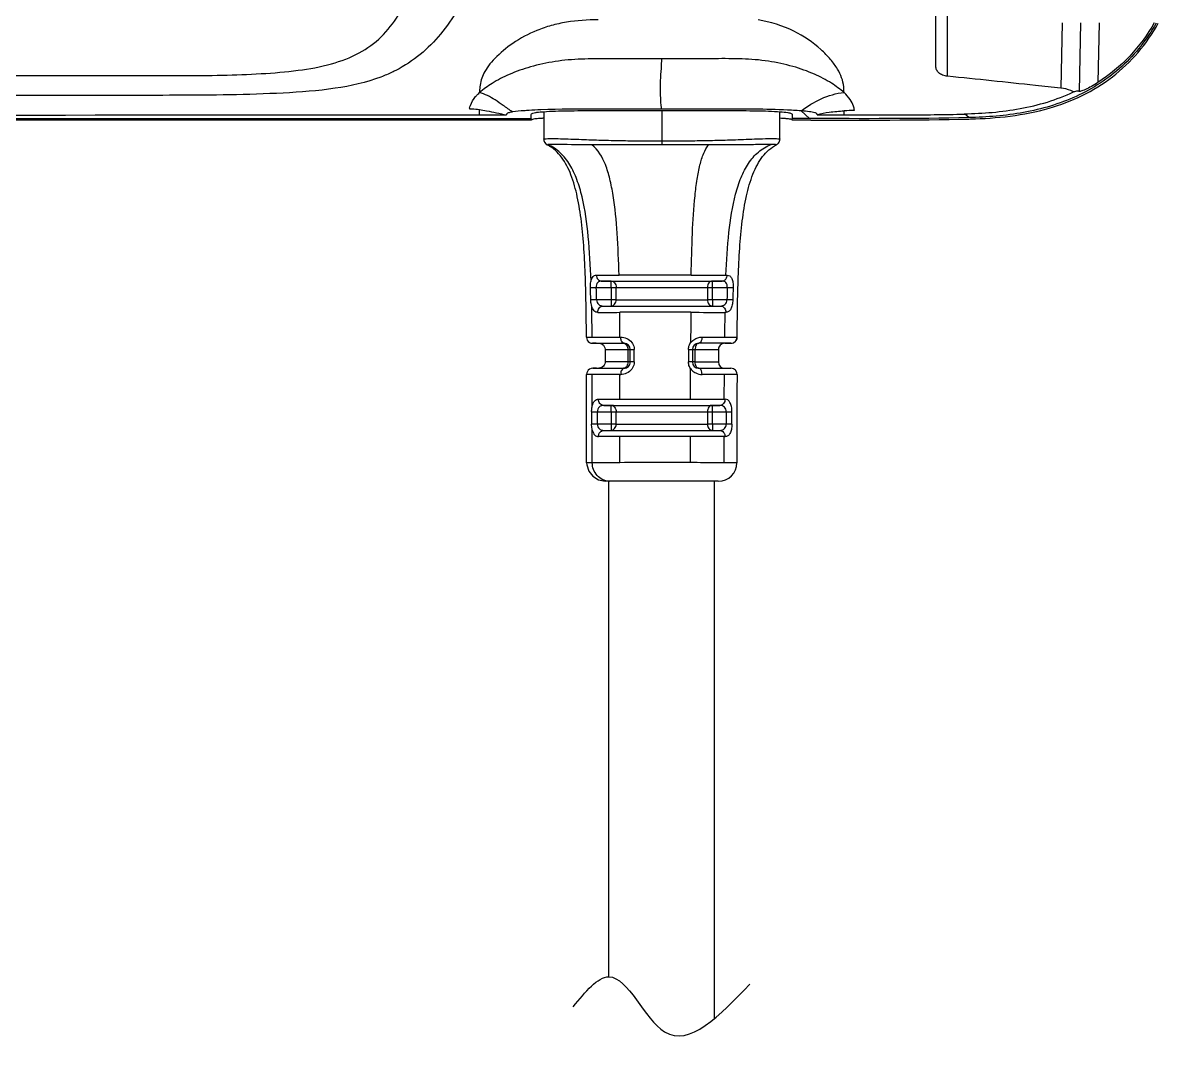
# Model space of a CAD drawing. Header units: millimetres. Extents: x 4086 to 8300, y 123 to 1549.
# Drawn here: x 7766.4 to 7857.6, y 880.1 to 962.4 of the extents above; entities that cross this region are included whole.
import ezdxf

# ---------------------------------------------------------------- set-up
doc = ezdxf.new("R2010")
doc.units = ezdxf.units.MM
doc.layers.add('00_COMPONENTS', color=7, linetype='Continuous')

msp = doc.modelspace()

# ---------------------------------------------------------------- linework, layer by layer
at = {"color": 3, "ltscale": 0.5}
msp.add_spline([(7810.613, 883.313), (7813.477, 885.718), (7817.953, 881.293), (7824.807, 885.129)], degree=3, dxfattribs=at)
at = {"layer": '00_COMPONENTS', "color": 7, "linetype": 'Continuous'}
for p, q in [((7839.765, 958.931), (7839.765, 964.97)), ((7840.704, 958.13), (7840.705, 963.512)), ((7849.9, 962.438), (7849.802, 957.176)), ((7851.372, 962.438), (7851.274, 956.911)), ((7852.872, 962.438), (7852.787, 957.629)), ((7803.064, 955.024), (7805.236, 955.024)), ((7807.235, 954.972), (7807.234, 954.992)), ((7807.235, 954.959), (7807.235, 954.972)), ((7807.235, 954.866), (7807.235, 954.922)), ((7807.235, 954.836), (7807.235, 954.866)), ((7807.235, 954.809), (7807.235, 954.836)), ((7807.236, 954.72), (7807.235, 954.809)), ((7808.235, 955.283), (7808.235, 953.071)), ((7816.986, 955.372), (7817.727, 955.372)), ((7817.727, 955.372), (7817.727, 952.623)), ((7817.727, 955.372), (7818.526, 955.372)), ((7827.218, 953.072), (7827.218, 955.28)), ((7828.218, 955.007), (7828.219, 954.987)), ((7828.219, 954.961), (7828.218, 954.924)), ((7828.218, 954.924), (7828.218, 954.868)), ((7828.218, 954.868), (7828.218, 954.834)), ((7828.218, 954.834), (7828.219, 954.812)), ((7828.218, 954.812), (7828.218, 954.723)), ((7828.219, 954.987), (7828.219, 954.961)), ((7829.588, 954.724), (7828.941, 955.345)), ((7842.403, 954.808), (7842.049, 955.107)), ((7807.242, 954.611), (7624.405, 954.612)), ((7807.242, 954.611), (7807.242, 954.72)), ((7828.212, 954.611), (7828.212, 954.723)), ((7829.702, 954.613), (7828.212, 954.611)), ((7829.588, 954.724), (7828.218, 954.723)), ((7842.405, 954.694), (7842.531, 954.697)), ((7808.235, 953.076), (7808.235, 953.068)), ((7808.235, 953.074), (7808.235, 953.076)), ((7808.235, 953.072), (7808.235, 953.074)), ((7808.235, 953.071), (7808.235, 953.072)), ((7808.235, 953.072), (7808.235, 953.072)), ((7808.235, 953.07), (7808.235, 953.071)), ((7808.235, 953.069), (7808.235, 953.07)), ((7808.235, 953.068), (7808.235, 953.069)), ((7808.235, 953.069), (7808.235, 953.069)), ((7808.235, 953.068), (7808.236, 953.036)), ((7808.236, 953.036), (7808.239, 953.015)), ((7808.239, 953.015), (7808.239, 953.014)), ((7827.218, 953.068), (7827.217, 953.067)), ((7827.218, 953.072), (7827.218, 953.071)), ((7827.22, 953.069), (7827.218, 953.068)), ((7827.22, 953.07), (7827.22, 953.069)), ((7808.299, 952.822), (7808.402, 952.696)), ((7808.508, 952.623), (7808.509, 952.622)), ((7808.508, 952.623), (7808.508, 952.623)), ((7808.508, 952.623), (7808.508, 952.623)), ((7808.509, 952.622), (7808.524, 952.625)), ((7808.517, 952.618), (7808.581, 952.584)), ((7808.518, 952.618), (7808.526, 952.614)), ((7808.524, 952.625), (7808.561, 952.632)), ((7808.526, 952.614), (7808.546, 952.603)), ((7808.581, 952.585), (7808.581, 952.585)), ((7808.581, 952.584), (7808.581, 952.585)), ((7808.581, 952.584), (7808.581, 952.584)), ((7826.946, 952.621), (7826.915, 952.627)), ((7827.071, 952.713), (7827.079, 952.722)), ((7822.878, 942.133), (7822.987, 942.133)), ((7812.461, 941.157), (7813.654, 941.157)), ((7812.867, 941.659), (7812.896, 941.657)), ((7813.653, 941.657), (7812.896, 941.657)), ((7812.896, 941.657), (7822.561, 941.657)), ((7813.654, 941.157), (7813.653, 941.657)), ((7813.654, 941.157), (7814.056, 941.157)), ((7813.654, 941.157), (7813.654, 940.157)), ((7814.056, 941.157), (7822.995, 941.157)), ((7814.056, 940.157), (7814.056, 941.157)), ((7821.397, 941.157), (7821.397, 940.157)), ((7822.561, 941.657), (7821.8, 941.657)), ((7821.8, 941.157), (7821.8, 941.657)), ((7821.8, 940.157), (7821.8, 941.157)), ((7822.561, 941.657), (7822.59, 941.659)), ((7814.056, 940.157), (7812.49, 940.157)), ((7812.983, 939.657), (7813.009, 939.657)), ((7813.009, 939.657), (7813.767, 939.657)), ((7813.654, 940.157), (7813.653, 939.657)), ((7813.767, 939.657), (7821.685, 939.657)), ((7814.056, 940.157), (7821.397, 940.157)), ((7822.965, 940.157), (7821.397, 940.157)), ((7821.685, 939.657), (7822.447, 939.657)), ((7821.8, 940.157), (7821.8, 939.657)), ((7822.447, 939.657), (7822.473, 939.656)), ((7822.869, 939.148), (7822.795, 939.148)), ((7811.67, 937.154), (7812.127, 937.153)), ((7812.171, 936.657), (7814.695, 936.657)), ((7812.459, 936.657), (7812.171, 936.657)), ((7814.358, 937.154), (7814.426, 937.154)), ((7814.745, 936.655), (7814.695, 936.657)), ((7820.655, 936.656), (7820.695, 936.657)), ((7823.286, 936.657), (7820.695, 936.657)), ((7822.784, 936.657), (7823.286, 936.657)), ((7823.286, 936.657), (7823.492, 936.702)), ((7823.492, 936.702), (7823.662, 936.827)), ((7823.786, 937.154), (7823.786, 937.154)), ((7813.17, 936.157), (7814.994, 936.157)), ((7813.172, 936.157), (7813.172, 935.157)), ((7814.994, 936.157), (7815.195, 936.157)), ((7814.994, 936.157), (7814.994, 935.157)), ((7815.195, 935.157), (7815.195, 936.157)), ((7815.514, 935.156), (7815.514, 936.156)), ((7819.871, 936.156), (7819.872, 935.156)), ((7820.195, 936.157), (7820.403, 936.157)), ((7820.195, 936.157), (7820.195, 935.157)), ((7820.403, 936.157), (7822.284, 936.157)), ((7820.403, 935.157), (7820.403, 936.157)), ((7822.284, 936.157), (7822.284, 935.157)), ((7815.195, 935.157), (7813.172, 935.157)), ((7820.403, 935.157), (7820.195, 935.157)), ((7820.402, 935.157), (7822.284, 935.157)), ((7812.139, 934.156), (7811.681, 934.156)), ((7812.142, 931.635), (7812.139, 934.156)), ((7814.366, 934.156), (7812.139, 934.156)), ((7812.182, 934.657), (7814.695, 934.657)), ((7812.479, 934.657), (7812.182, 934.657)), ((7814.366, 934.156), (7814.424, 934.156)), ((7814.368, 932.158), (7814.366, 934.156)), ((7814.695, 934.657), (7814.745, 934.66)), ((7820.04, 932.159), (7820.042, 934.622)), ((7820.656, 934.659), (7820.695, 934.657)), ((7820.695, 934.657), (7823.274, 934.657)), ((7822.758, 934.156), (7820.961, 934.156)), ((7822.754, 932.159), (7822.757, 934.156)), ((7823.774, 934.156), (7822.758, 934.156)), ((7823.481, 934.613), (7823.274, 934.657)), ((7823.481, 934.613), (7823.274, 934.657)), ((7823.774, 934.157), (7823.774, 934.157)), ((7812.641, 932.157), (7814.367, 932.158)), ((7814.367, 932.158), (7820.04, 932.158)), ((7820.04, 932.158), (7822.755, 932.158)), ((7822.755, 932.158), (7822.813, 932.158)), ((7812.088, 931.157), (7812.554, 931.157)), ((7812.088, 931.157), (7812.088, 930.157)), ((7812.554, 931.157), (7813.654, 931.157)), ((7812.554, 930.157), (7812.554, 931.157)), ((7813.062, 931.657), (7813.036, 931.658)), ((7813.839, 931.657), (7813.062, 931.657)), ((7813.062, 931.657), (7822.392, 931.657)), ((7813.654, 931.157), (7813.653, 931.657)), ((7813.654, 931.157), (7814.056, 931.157)), ((7813.654, 931.157), (7813.654, 930.157)), ((7814.056, 931.157), (7822.899, 931.157)), ((7814.056, 930.157), (7814.056, 931.157)), ((7821.397, 931.157), (7821.397, 930.157)), ((7822.392, 931.657), (7821.626, 931.657)), ((7821.8, 931.157), (7821.8, 931.657)), ((7821.8, 930.157), (7821.8, 931.157)), ((7822.419, 931.658), (7822.392, 931.657)), ((7822.899, 931.157), (7823.366, 931.157)), ((7822.899, 931.157), (7822.899, 930.157)), ((7823.365, 930.157), (7823.366, 931.157)), ((7814.056, 930.157), (7812.088, 930.157)), ((7813.654, 930.157), (7813.653, 929.657)), ((7814.056, 930.157), (7821.397, 930.157)), ((7822.899, 930.157), (7821.397, 930.157)), ((7821.8, 930.157), (7821.8, 929.657)), ((7823.365, 930.157), (7822.899, 930.157)), ((7812.141, 927.057), (7812.142, 929.682)), ((7813.036, 929.656), (7813.062, 929.657)), ((7813.062, 929.657), (7813.839, 929.657)), ((7813.839, 929.657), (7821.625, 929.657)), ((7821.625, 929.657), (7822.391, 929.657)), ((7822.391, 929.657), (7822.418, 929.656)), ((7814.367, 929.158), (7812.642, 929.158)), ((7814.367, 927.059), (7814.367, 929.159)), ((7820.04, 929.158), (7814.367, 929.158)), ((7820.039, 927.063), (7820.039, 929.158)), ((7822.754, 929.158), (7820.04, 929.158)), ((7822.754, 927.055), (7822.754, 929.158)), ((7822.754, 929.158), (7822.812, 929.158)), ((7812.141, 927.057), (7811.683, 927.056)), ((7823.771, 927.059), (7822.754, 927.055)), ((7822.271, 925.572), (7813.185, 925.572)), ((7813.477, 885.718), (7813.477, 925.573)), ((7821.977, 882.367), (7821.977, 925.572))]:
    msp.add_line(p, q, dxfattribs=at)
for points in [[(7808.235, 953.068), (7808.247, 952.962), (7808.299, 952.822)], [(7827.163, 952.838), (7827.215, 952.995), (7827.221, 953.071)], [(7808.402, 952.696), (7808.426, 952.675), (7808.508, 952.623)], [(7808.402, 952.696), (7808.403, 952.695), (7808.413, 952.687)], [(7808.413, 952.687), (7808.429, 952.674), (7808.449, 952.658), (7808.473, 952.642), (7808.5, 952.627), (7808.508, 952.623)], [(7827.079, 952.722), (7827.11, 952.757), (7827.163, 952.838)], [(7811.67, 937.154), (7811.671, 937.126), (7811.69, 937.019), (7811.734, 936.913), (7811.806, 936.815), (7811.905, 936.733), (7812.029, 936.678), (7812.17, 936.657)], [(7812.671, 936.657), (7812.809, 936.638), (7812.932, 936.583), (7813.032, 936.503), (7813.105, 936.404), (7813.151, 936.296), (7813.169, 936.187), (7813.17, 936.157)], [(7823.662, 936.827), (7823.764, 937.011), (7823.786, 937.154)], [(7813.17, 935.157), (7813.169, 935.128), (7813.151, 935.021), (7813.107, 934.914), (7813.035, 934.815), (7812.935, 934.734), (7812.812, 934.678), (7812.671, 934.657)], [(7812.181, 934.657), (7812.042, 934.638), (7811.92, 934.583), (7811.819, 934.502), (7811.746, 934.404), (7811.701, 934.296), (7811.682, 934.186), (7811.681, 934.156)], [(7823.774, 934.156), (7823.753, 934.302), (7823.651, 934.487), (7823.481, 934.613)], [(7823.774, 934.156), (7823.753, 934.302), (7823.651, 934.486), (7823.481, 934.613)], [(7811.683, 927.056), (7811.695, 926.879), (7811.851, 926.382), (7812.175, 925.962), (7812.637, 925.675), (7813.183, 925.572)]]:
    msp.add_lwpolyline(points, dxfattribs=at)
for centre, radius, start, end in [((7821.487, 956.06), 18.428, 176.20705, 177.65824), ((7811.028, 955.896), 21.367, 2.48227, 3.73666), ((7721.868, 955.677), 81.198, 359.53897, 359.84853), ((7809.595, 912.955), 42.505, 92.14998, 93.42525), ((7804.106, 954.896), 3.129, 0.46456, 1.13974), ((7833.665, 936.052), 19.341, 91.35532, 93.78715), ((7807.154, 949.96), 2.987, 62.23295, 63.05367), ((7807.154, 949.959), 2.988, 61.47816, 62.2329), ((7816.196, -103.796), 1056.42, 89.712871, 89.917006), ((7826.71, 953.076), 0.512, 315.67666, 319.63824), ((7826.73, 953.059), 0.487, 319.63142, 334.64816), ((7817.734, 343.017), 599.132, 89.774514, 90.329268), ((7711.754, 937.578), 100.301, 1.46667, 2.03572), ((7709.137, 937.597), 103.385, 1.41918, 1.97362), ((7926.397, 937.571), 103.464, 178.01356, 178.56758), ((7923.826, 937.555), 100.426, 177.95325, 178.5216), ((7574.087, 935.411), 238.046, 0.41932, 1.01636), ((7820.781, 845.001), 95.182, 88.40329, 88.68531), ((7812.37, 1752.218), 813.071, 270.015279, 270.139058), ((7817.62, -327.625), 1266.78, 89.889727, 90.148181), ((7445.634, 935.443), 368.728, 0.26575, 0.57603), ((8462.524, 934.948), 642.48, 179.625064, 179.844113), ((7823.231, 2079.962), 1140.815, 269.840627, 269.978091), ((8056.047, 935.361), 233.283, 179.06987, 179.56002), ((7814.695, 936.157), 0.5, 0, 89.99934), ((7820.695, 936.157), 0.5, 90.00692, 179.99999), ((7822.784, 936.157), 0.5, 89.99948, 180.00003), ((7823.287, 937.155), 0.498, 269.9612, 293.77809), ((7823.282, 937.163), 0.506, 293.86302, 301.01513), ((7823.283, 937.159), 0.503, 317.34518, 325.52905), ((7823.283, 937.158), 0.503, 340.42177, 359.53337), ((7814.695, 935.157), 0.5, 269.99952, 360), ((7820.695, 935.157), 0.5, 180, 269.99961), ((7822.784, 935.157), 0.5, 179.99996, 269.99939), ((5034.379, 930.073), 2777.305, 359.937822, 0.084227), ((10602.718, 929.349), 2778.948, 179.900876, 180.047207), ((7814.324, 931.18), 2.236, 180.1196, 180.55948), ((7817.675, 179.723), 747.344, 89.818761, 90.253643), ((7822.271, 927.072), 1.5, 270, 359.49976), ((7813.527, 926.823), 1.251, 267.7186, 269.99234)]:
    msp.add_arc(centre, radius, start, end, dxfattribs=at)
for points, knots in [([(7727.047, 958.137), (7731.394, 958.145), (7737.915, 958.142), (7746.607, 958.141), (7753.123, 958.153), (7759.638, 958.174), (7766.152, 958.193), (7771.582, 958.199), (7775.926, 958.194), (7779.17, 958.181), (7782.371, 958.204), (7785.481, 958.316), (7788.421, 958.553), (7791.093, 959.024), (7793.392, 959.888), (7795.252, 961.229), (7796.639, 963.044), (7797.728, 965.206), (7798.557, 967.724), (7799.068, 970.552), (7799.362, 973.587), (7799.557, 977.827), (7799.568, 983.221), (7799.529, 987.554), (7799.549, 989.73)], [0, 0, 0, 0, 0.132853, 0.199276, 0.265662, 0.332015, 0.398366, 0.46475, 0.497965, 0.531142, 0.563905, 0.595781, 0.626242, 0.654014, 0.678425, 0.700675, 0.723103, 0.74752, 0.774413, 0.803813, 0.835161, 0.867563, 0.933488, 1, 1, 1, 1]), ([(7805.437, 977.451), (7805.134, 975.395), (7804.606, 972.361), (7803.527, 968.501), (7802.587, 965.863), (7801.406, 963.53), (7800.015, 961.514), (7798.36, 959.817), (7797.048, 958.962), (7796.351, 958.604)], [0, 0, 0, 0, 0.287554, 0.424821, 0.554128, 0.674138, 0.785483, 0.891665, 1, 1, 1, 1]), ([(7812.619, 962.668), (7811.765, 962.672), (7810.489, 962.588), (7808.847, 962.237), (7807.369, 961.729), (7805.795, 960.893), (7804.747, 960.007), (7804.305, 959.566)], [0, 0, 0, 0, 0.280867, 0.418582, 0.551325, 0.794433, 1, 1, 1, 1]), ([(7832.35, 957.288), (7832.309, 957.785), (7831.986, 958.576), (7831.283, 959.533), (7830.176, 960.646), (7828.296, 961.934), (7826.462, 962.517), (7825.462, 962.658)], [0, 0, 0, 0, 0.162375, 0.26621, 0.386803, 0.671413, 1, 1, 1, 1]), ([(7857.463, 962.4), (7856.738, 961.119), (7854.885, 958.756), (7851.116, 956.318), (7846.828, 955.068), (7843.877, 954.847), (7842.403, 954.808)], [0, 0, 0, 0, 0.249845, 0.499656, 0.749701, 1, 1, 1, 1]), ([(7848.871, 955.565), (7850.685, 956.091), (7854.191, 957.759), (7856.717, 960.738), (7857.636, 962.388)], [0, 0, 0, 0, 0.500108, 1, 1, 1, 1]), ([(7857.317, 962.427), (7856.766, 961.466), (7855.439, 959.664), (7853.718, 958.229), (7852.787, 957.629)], [0, 0, 0, 0, 0.500021, 1, 1, 1, 1]), ([(7817.727, 959.54), (7816.292, 959.537), (7814.14, 959.54), (7811.279, 959.536), (7809.181, 959.369), (7807.23, 958.942), (7805.526, 958.349), (7804.154, 957.633), (7803.389, 957.088), (7803.074, 956.813)], [0, 0, 0, 0, 0.282513, 0.423746, 0.563409, 0.696113, 0.815944, 0.917588, 1, 1, 1, 1]), ([(7804.305, 959.566), (7804.12, 959.377), (7803.802, 958.996), (7803.334, 958.254), (7803.142, 957.656), (7803.099, 957.279)], [0, 0, 0, 0, 0.301526, 0.565538, 1, 1, 1, 1]), ([(7817.727, 955.492), (7817.613, 956.245), (7817.599, 957.343), (7817.692, 958.689), (7817.727, 959.278), (7817.727, 959.54)], [0, 0, 0, 0, 0.563913, 0.805884, 1, 1, 1, 1]), ([(7832.375, 956.821), (7832.06, 957.098), (7831.295, 957.648), (7829.923, 958.371), (7828.221, 958.971), (7826.269, 959.395), (7824.171, 959.556), (7821.311, 959.54), (7819.161, 959.542), (7817.727, 959.54)], [0, 0, 0, 0, 0.082688, 0.184526, 0.304353, 0.436992, 0.576536, 0.717687, 1, 1, 1, 1]), ([(7796.351, 958.604), (7796.256, 958.555), (7795.864, 958.361), (7795.46, 958.189), (7795.151, 958.072)], [0, 0, 0, 0, 0.244145, 1, 1, 1, 1]), ([(7840.704, 958.13), (7840.563, 958.144), (7840.307, 958.199), (7839.99, 958.379), (7839.8, 958.638), (7839.765, 958.835), (7839.765, 958.931)], [0, 0, 0, 0, 0.313039, 0.570601, 0.789081, 1, 1, 1, 1]), ([(7795.151, 958.072), (7793.967, 957.627), (7791.342, 957.044), (7787.258, 956.752), (7782.997, 956.622), (7777.264, 956.593), (7770.092, 956.582), (7761.484, 956.575), (7752.876, 956.567), (7744.269, 956.556), (7735.661, 956.55), (7729.923, 956.547), (7727.054, 956.546)], [0, 0, 0, 0, 0.055632, 0.117129, 0.179976, 0.243041, 0.369201, 0.49536, 0.62152, 0.74768, 0.87384, 1, 1, 1, 1]), ([(7849.802, 957.176), (7849.122, 957.246), (7846.089, 957.563), (7843.058, 957.899), (7840.704, 958.13)], [0, 0, 0, 0, 0.224264, 1, 1, 1, 1]), ([(7852.787, 957.629), (7852.615, 957.519), (7852.285, 957.321), (7851.872, 957.111), (7851.592, 956.989), (7851.429, 956.93), (7851.346, 956.905), (7851.278, 956.898), (7851.274, 956.911)], [0, 0, 0, 0, 0.362654, 0.685689, 0.81572, 0.914678, 0.976503, 1, 1, 1, 1]), ([(7802.762, 956.493), (7802.785, 956.52), (7802.883, 956.632), (7802.989, 956.737), (7803.074, 956.813)], [0, 0, 0, 0, 0.236176, 1, 1, 1, 1]), ([(7805.736, 955.262), (7805.481, 955.431), (7805.017, 955.755), (7804.363, 956.218), (7803.737, 956.591), (7803.298, 956.756), (7803.074, 956.813)], [0, 0, 0, 0, 0.296231, 0.549046, 0.776169, 1, 1, 1, 1]), ([(7828.941, 955.345), (7829.43, 955.731), (7830.511, 956.392), (7831.741, 956.776), (7832.375, 956.821)], [0, 0, 0, 0, 0.49476, 1, 1, 1, 1]), ([(7833.208, 955.387), (7833.195, 955.5), (7833.121, 955.805), (7832.868, 956.315), (7832.56, 956.65), (7832.375, 956.821)], [0, 0, 0, 0, 0.201527, 0.55342, 1, 1, 1, 1]), ([(7842.049, 955.107), (7843.548, 955.146), (7846.549, 955.367), (7849.462, 956.233), (7850.819, 956.868)], [0, 0, 0, 0, 0.50033, 1, 1, 1, 1]), ([(7850.815, 956.867), (7850.752, 956.909), (7850.437, 957.077), (7850.08, 957.148), (7849.802, 957.176)], [0, 0, 0, 0, 0.213565, 1, 1, 1, 1]), ([(7851.274, 956.911), (7851.264, 956.953), (7851.04, 956.932), (7850.927, 956.898), (7850.819, 956.868)], [0, 0, 0, 0, 0.275743, 1, 1, 1, 1]), ([(7802.282, 955.566), (7802.298, 955.641), (7802.394, 955.978), (7802.587, 956.283), (7802.762, 956.493)], [0, 0, 0, 0, 0.218254, 1, 1, 1, 1]), ([(7802.274, 955.515), (7802.343, 955.516), (7802.608, 955.516), (7802.873, 955.494), (7803.066, 955.463)], [0, 0, 0, 0, 0.258761, 1, 1, 1, 1]), ([(7803.066, 955.463), (7803.259, 955.434), (7803.985, 955.304), (7804.705, 955.14), (7805.236, 955.024)], [0, 0, 0, 0, 0.263657, 1, 1, 1, 1]), ([(7805.736, 955.262), (7805.64, 955.247), (7805.501, 955.223), (7805.345, 955.17), (7805.255, 955.117), (7805.237, 955.056), (7805.236, 955.024)], [0, 0, 0, 0, 0.49232, 0.708595, 0.839418, 1, 1, 1, 1]), ([(7807.056, 955.384), (7806.922, 955.376), (7806.481, 955.345), (7806.04, 955.308), (7805.736, 955.262)], [0, 0, 0, 0, 0.303887, 1, 1, 1, 1]), ([(7807.234, 954.992), (7807.234, 955.03), (7807.242, 955.113), (7807.39, 955.18), (7807.494, 955.201), (7807.568, 955.213)], [0, 0, 0, 0, 0.257267, 0.492114, 1, 1, 1, 1]), ([(7807.568, 955.213), (7807.61, 955.22), (7807.829, 955.252), (7808.049, 955.27), (7808.227, 955.283)], [0, 0, 0, 0, 0.19191, 1, 1, 1, 1]), ([(7817.727, 955.492), (7816.014, 955.492), (7812.772, 955.494), (7809.529, 955.488), (7808.001, 955.43)], [0, 0, 0, 0, 0.528372, 1, 1, 1, 1]), ([(7808.227, 955.283), (7808.859, 955.329), (7810.251, 955.368), (7813.17, 955.375), (7815.457, 955.373), (7816.986, 955.372)], [0, 0, 0, 0, 0.217032, 0.476483, 1, 1, 1, 1]), ([(7828.16, 955.397), (7826.4, 955.491), (7822.919, 955.491), (7819.442, 955.492), (7817.727, 955.492)], [0, 0, 0, 0, 0.506732, 1, 1, 1, 1]), ([(7818.526, 955.372), (7820.052, 955.372), (7822.333, 955.375), (7825.242, 955.366), (7826.626, 955.328), (7827.252, 955.281)], [0, 0, 0, 0, 0.524489, 0.784147, 1, 1, 1, 1]), ([(7827.252, 955.281), (7827.452, 955.267), (7827.71, 955.246), (7828.004, 955.192), (7828.129, 955.157), (7828.217, 955.094), (7828.218, 955.031), (7828.218, 955.007)], [0, 0, 0, 0, 0.561507, 0.730137, 0.833003, 0.93242, 1, 1, 1, 1]), ([(7828.941, 955.345), (7828.882, 955.35), (7828.621, 955.37), (7828.361, 955.386), (7828.16, 955.397)], [0, 0, 0, 0, 0.229327, 1, 1, 1, 1]), ([(7830.217, 955.027), (7830.216, 955.057), (7830.201, 955.114), (7830.122, 955.166), (7829.93, 955.234), (7829.527, 955.291), (7829.164, 955.327), (7828.941, 955.345)], [0, 0, 0, 0, 0.065097, 0.116409, 0.200737, 0.51121, 1, 1, 1, 1]), ([(7830.217, 955.027), (7830.53, 955.138), (7831.257, 955.271), (7831.987, 955.327), (7832.388, 955.35)], [0, 0, 0, 0, 0.452708, 1, 1, 1, 1]), ([(7832.39, 955.02), (7833.999, 955.022), (7837.219, 955.037), (7840.44, 955.037), (7842.049, 955.096)], [0, 0, 0, 0, 0.499827, 1, 1, 1, 1]), ([(7807.817, 954.727), (7807.686, 954.717), (7807.505, 954.7), (7807.319, 954.665), (7807.273, 954.639)], [0, 0, 0, 0, 0.714957, 1, 1, 1, 1]), ([(7808.233, 954.754), (7808.195, 954.752), (7808.056, 954.744), (7807.918, 954.735), (7807.817, 954.727)], [0, 0, 0, 0, 0.276559, 1, 1, 1, 1]), ([(7827.782, 954.715), (7827.744, 954.719), (7827.559, 954.735), (7827.375, 954.746), (7827.228, 954.753)], [0, 0, 0, 0, 0.206204, 1, 1, 1, 1]), ([(7828.114, 954.665), (7828.096, 954.67), (7827.986, 954.694), (7827.875, 954.706), (7827.782, 954.715)], [0, 0, 0, 0, 0.166341, 1, 1, 1, 1]), ([(7808.235, 953.076), (7808.235, 953.086), (7808.279, 953.104), (7808.378, 953.109), (7808.65, 953.125), (7809.124, 953.12), (7809.819, 953.109), (7810.63, 953.079), (7811.725, 953.033), (7813.054, 952.99), (7814.619, 952.956), (7816.173, 952.932), (7817.209, 952.926), (7817.727, 952.927)], [0, 0, 0, 0, 0.003348, 0.011331, 0.034897, 0.085665, 0.163506, 0.253238, 0.342159, 0.509406, 0.672985, 0.836503, 1, 1, 1, 1]), ([(7817.727, 952.927), (7818.269, 952.925), (7819.354, 952.932), (7820.98, 952.96), (7822.341, 952.988), (7823.444, 953.024), (7824.303, 953.057), (7825.174, 953.093), (7825.977, 953.116), (7826.594, 953.125), (7826.977, 953.115), (7827.142, 953.108), (7827.206, 953.094), (7827.214, 953.078), (7827.22, 953.074), (7827.221, 953.072)], [0, 0, 0, 0, 0.171092, 0.342381, 0.513295, 0.600528, 0.6906, 0.784343, 0.875917, 0.943449, 0.980403, 0.994708, 0.99793, 0.999154, 1, 1, 1, 1]), ([(7827.221, 953.071), (7827.221, 953.071), (7827.221, 953.07), (7827.22, 953.07), (7827.22, 953.07)], [0, 0, 0, 0, 0.490119, 1, 1, 1, 1]), ([(7812.108, 952.608), (7811.229, 952.611), (7810.048, 952.634), (7808.864, 952.654), (7808.561, 952.632)], [0, 0, 0, 0, 0.743249, 1, 1, 1, 1]), ([(7812.04, 941.691), (7811.998, 942.875), (7811.875, 945.136), (7811.505, 947.868), (7810.949, 949.799), (7810.389, 951.017), (7809.619, 952.019), (7808.929, 952.476), (7808.561, 952.632)], [0, 0, 0, 0, 0.296499, 0.566418, 0.687445, 0.798028, 0.900034, 1, 1, 1, 1]), ([(7811.67, 937.154), (7811.659, 938.754), (7811.63, 941.123), (7811.486, 944.219), (7811.297, 946.388), (7810.987, 948.385), (7810.508, 950.149), (7809.878, 951.413), (7809.194, 952.182), (7808.793, 952.469), (7808.581, 952.584)], [0, 0, 0, 0, 0.295765, 0.437767, 0.572822, 0.698103, 0.81087, 0.909891, 0.95542, 1, 1, 1, 1]), ([(7817.727, 952.623), (7816.324, 952.623), (7814.451, 952.611), (7812.578, 952.607), (7812.108, 952.608)], [0, 0, 0, 0, 0.748952, 1, 1, 1, 1]), ([(7814.291, 942.139), (7814.261, 943.265), (7814.176, 945.409), (7813.936, 947.994), (7813.582, 949.837), (7813.162, 951.254), (7812.626, 952.233), (7812.108, 952.608)], [0, 0, 0, 0, 0.309711, 0.589962, 0.71383, 0.82397, 1, 1, 1, 1]), ([(7820.092, 942.144), (7820.112, 943.263), (7820.166, 945.393), (7820.321, 947.966), (7820.546, 949.8), (7820.764, 950.945), (7821.045, 951.883), (7821.323, 952.413), (7821.491, 952.611)], [0, 0, 0, 0, 0.314845, 0.599492, 0.724671, 0.834682, 0.92695, 1, 1, 1, 1]), ([(7826.519, 952.644), (7826.209, 952.648), (7825.452, 952.637), (7823.776, 952.601), (7822.41, 952.607), (7821.491, 952.611)], [0, 0, 0, 0, 0.184668, 0.451624, 1, 1, 1, 1]), ([(7822.879, 942.133), (7822.928, 943.281), (7823.065, 945.47), (7823.466, 948.111), (7824.054, 949.965), (7824.641, 951.131), (7825.443, 952.082), (7826.146, 952.501), (7826.519, 952.643)], [0, 0, 0, 0, 0.295634, 0.563883, 0.68416, 0.794501, 0.897387, 1, 1, 1, 1]), ([(7823.786, 937.154), (7823.798, 938.764), (7823.827, 941.148), (7823.975, 944.263), (7824.168, 946.443), (7824.484, 948.446), (7824.905, 949.966), (7825.384, 951.014), (7825.807, 951.678), (7826.32, 952.232), (7826.73, 952.51), (7826.946, 952.621)], [0, 0, 0, 0, 0.296221, 0.438367, 0.573455, 0.698607, 0.81106, 0.862096, 0.909916, 0.955337, 1, 1, 1, 1]), ([(7826.876, 952.632), (7826.863, 952.634), (7826.744, 952.642), (7826.625, 952.643), (7826.519, 952.644)], [0, 0, 0, 0, 0.110479, 1, 1, 1, 1]), ([(7826.915, 952.627), (7826.912, 952.627), (7826.9, 952.629), (7826.887, 952.631), (7826.876, 952.632)], [0, 0, 0, 0, 0.175035, 1, 1, 1, 1]), ([(7812.04, 941.691), (7812.057, 941.757), (7812.098, 941.875), (7812.192, 942.025), (7812.319, 942.123), (7812.421, 942.137), (7812.469, 942.133)], [0, 0, 0, 0, 0.303066, 0.560232, 0.782325, 1, 1, 1, 1]), ([(7812.469, 942.133), (7812.594, 942.133), (7813.201, 942.132), (7813.808, 942.136), (7814.291, 942.139)], [0, 0, 0, 0, 0.20481, 1, 1, 1, 1]), ([(7812.469, 942.133), (7812.474, 942.018), (7812.548, 941.791), (7812.762, 941.668), (7812.867, 941.659)], [0, 0, 0, 0, 0.523178, 1, 1, 1, 1]), ([(7820.092, 942.144), (7820.363, 942.143), (7821.291, 942.138), (7822.22, 942.132), (7822.878, 942.133)], [0, 0, 0, 0, 0.291708, 1, 1, 1, 1]), ([(7822.719, 941.693), (7822.797, 941.73), (7822.933, 941.861), (7822.983, 942.041), (7822.987, 942.133)], [0, 0, 0, 0, 0.480759, 1, 1, 1, 1]), ([(7822.988, 942.133), (7823.059, 942.137), (7823.222, 942.093), (7823.377, 941.858), (7823.46, 941.533), (7823.471, 941.28), (7823.464, 941.141)], [0, 0, 0, 0, 0.175143, 0.381086, 0.657626, 1, 1, 1, 1]), ([(7811.991, 941.141), (7811.989, 941.191), (7811.987, 941.376), (7812.007, 941.561), (7812.04, 941.691)], [0, 0, 0, 0, 0.271782, 1, 1, 1, 1]), ([(7811.992, 941.141), (7812.016, 941.142), (7812.172, 941.148), (7812.328, 941.153), (7812.461, 941.157)], [0, 0, 0, 0, 0.153267, 1, 1, 1, 1]), ([(7812.88, 941.657), (7812.824, 941.656), (7812.711, 941.642), (7812.497, 941.506), (7812.447, 941.29), (7812.461, 941.157)], [0, 0, 0, 0, 0.23077, 0.455636, 1, 1, 1, 1]), ([(7813.653, 941.657), (7813.706, 941.657), (7813.817, 941.629), (7813.95, 941.514), (7814.036, 941.349), (7814.058, 941.222), (7814.056, 941.157)], [0, 0, 0, 0, 0.224497, 0.464753, 0.725602, 1, 1, 1, 1]), ([(7821.8, 941.657), (7821.747, 941.657), (7821.636, 941.629), (7821.503, 941.514), (7821.417, 941.349), (7821.395, 941.222), (7821.397, 941.157)], [0, 0, 0, 0, 0.22482, 0.464786, 0.725642, 1, 1, 1, 1]), ([(7822.995, 941.157), (7823.007, 941.29), (7822.96, 941.506), (7822.746, 941.642), (7822.633, 941.656), (7822.577, 941.657)], [0, 0, 0, 0, 0.544507, 0.769123, 1, 1, 1, 1]), ([(7822.995, 941.157), (7823.044, 941.156), (7823.2, 941.151), (7823.357, 941.145), (7823.464, 941.141)], [0, 0, 0, 0, 0.313238, 1, 1, 1, 1]), ([(7812.49, 940.157), (7812.441, 940.156), (7812.285, 940.152), (7812.129, 940.149), (7812.022, 940.146)], [0, 0, 0, 0, 0.312337, 1, 1, 1, 1]), ([(7812.095, 939.634), (7812.084, 939.672), (7812.041, 939.839), (7812.024, 940.013), (7812.022, 940.146)], [0, 0, 0, 0, 0.231048, 1, 1, 1, 1]), ([(7812.587, 939.148), (7812.533, 939.144), (7812.421, 939.162), (7812.278, 939.269), (7812.168, 939.431), (7812.117, 939.562), (7812.095, 939.634)], [0, 0, 0, 0, 0.215358, 0.439572, 0.698297, 1, 1, 1, 1]), ([(7812.49, 940.157), (7812.494, 940.018), (7812.601, 939.738), (7812.876, 939.66), (7812.994, 939.658)], [0, 0, 0, 0, 0.542184, 1, 1, 1, 1]), ([(7812.587, 939.148), (7812.585, 939.269), (7812.65, 939.511), (7812.874, 939.648), (7812.983, 939.656)], [0, 0, 0, 0, 0.525396, 1, 1, 1, 1]), ([(7813.653, 939.657), (7813.706, 939.657), (7813.817, 939.686), (7813.95, 939.801), (7814.036, 939.966), (7814.058, 940.093), (7814.056, 940.157)], [0, 0, 0, 0, 0.224647, 0.46461, 0.72556, 1, 1, 1, 1]), ([(7821.397, 940.157), (7821.395, 940.093), (7821.417, 939.966), (7821.503, 939.801), (7821.636, 939.686), (7821.747, 939.657), (7821.8, 939.657)], [0, 0, 0, 0, 0.274387, 0.535257, 0.77518, 1, 1, 1, 1]), ([(7822.462, 939.658), (7822.58, 939.66), (7822.855, 939.738), (7822.963, 940.018), (7822.965, 940.157)], [0, 0, 0, 0, 0.457757, 1, 1, 1, 1]), ([(7822.473, 939.656), (7822.582, 939.648), (7822.806, 939.511), (7822.871, 939.269), (7822.869, 939.148)], [0, 0, 0, 0, 0.474586, 1, 1, 1, 1]), ([(7823.434, 940.146), (7823.432, 940.01), (7823.407, 939.759), (7823.299, 939.434), (7823.125, 939.196), (7822.948, 939.142), (7822.87, 939.148)], [0, 0, 0, 0, 0.323967, 0.595709, 0.812369, 1, 1, 1, 1]), ([(7812.127, 937.153), (7812.26, 937.147), (7812.564, 937.152), (7813.307, 937.159), (7813.918, 937.144), (7814.358, 937.154)], [0, 0, 0, 0, 0.178929, 0.408536, 1, 1, 1, 1]), ([(7814.426, 937.154), (7814.589, 937.157), (7814.934, 937.085), (7815.211, 936.863), (7815.319, 936.724)], [0, 0, 0, 0, 0.481476, 1, 1, 1, 1]), ([(7814.505, 936.802), (7814.492, 936.827), (7814.444, 936.938), (7814.426, 937.06), (7814.426, 937.154)], [0, 0, 0, 0, 0.227143, 1, 1, 1, 1]), ([(7814.695, 936.657), (7814.678, 936.657), (7814.595, 936.673), (7814.536, 936.746), (7814.505, 936.802)], [0, 0, 0, 0, 0.215679, 1, 1, 1, 1]), ([(7814.695, 936.657), (7814.713, 936.657), (7814.8, 936.644), (7814.867, 936.575), (7814.903, 936.517)], [0, 0, 0, 0, 0.209413, 1, 1, 1, 1]), ([(7815.319, 936.724), (7815.41, 936.606), (7815.501, 936.415), (7815.515, 936.213), (7815.513, 936.163)], [0, 0, 0, 0, 0.74629, 1, 1, 1, 1]), ([(7820.298, 936.945), (7820.395, 937.016), (7820.609, 937.125), (7820.846, 937.156), (7820.96, 937.154)], [0, 0, 0, 0, 0.512857, 1, 1, 1, 1]), ([(7820.695, 936.657), (7820.656, 936.657), (7820.568, 936.624), (7820.513, 936.552), (7820.488, 936.511)], [0, 0, 0, 0, 0.451, 1, 1, 1, 1]), ([(7820.959, 937.154), (7820.959, 937.09), (7820.946, 936.909), (7820.826, 936.658), (7820.695, 936.657)], [0, 0, 0, 0, 0.328122, 1, 1, 1, 1]), ([(7820.959, 937.154), (7821.133, 937.153), (7821.737, 937.153), (7822.341, 937.152), (7822.771, 937.152)], [0, 0, 0, 0, 0.287537, 1, 1, 1, 1]), ([(7822.771, 937.152), (7822.916, 937.156), (7823.166, 937.156), (7823.481, 937.148), (7823.675, 937.157), (7823.763, 937.151), (7823.786, 937.154)], [0, 0, 0, 0, 0.427135, 0.739677, 0.931867, 1, 1, 1, 1]), ([(7815.195, 936.157), (7815.196, 936.156), (7815.207, 936.16), (7815.219, 936.155), (7815.249, 936.157), (7815.304, 936.156), (7815.395, 936.156), (7815.472, 936.156), (7815.514, 936.156)], [0, 0, 0, 0, 0.017344, 0.069045, 0.154713, 0.273956, 0.601749, 1, 1, 1, 1]), ([(7819.871, 936.156), (7819.914, 936.156), (7819.992, 936.156), (7820.085, 936.156), (7820.141, 936.157), (7820.171, 936.155), (7820.184, 936.16), (7820.195, 936.155), (7820.195, 936.157)], [0, 0, 0, 0, 0.397458, 0.72553, 0.844975, 0.930806, 0.982616, 1, 1, 1, 1]), ([(7820.488, 936.511), (7820.481, 936.499), (7820.454, 936.448), (7820.435, 936.392), (7820.425, 936.349)], [0, 0, 0, 0, 0.236452, 1, 1, 1, 1]), ([(7814.97, 934.96), (7814.962, 934.931), (7814.93, 934.831), (7814.868, 934.734), (7814.805, 934.692)], [0, 0, 0, 0, 0.283752, 1, 1, 1, 1]), ([(7815.514, 935.156), (7815.471, 935.157), (7815.395, 935.157), (7815.304, 935.156), (7815.249, 935.158), (7815.219, 935.156), (7815.207, 935.16), (7815.196, 935.156), (7815.195, 935.157)], [0, 0, 0, 0, 0.398321, 0.726097, 0.845325, 0.930979, 0.982668, 1, 1, 1, 1]), ([(7815.514, 935.162), (7815.516, 935.11), (7815.502, 934.905), (7815.411, 934.708), (7815.317, 934.587)], [0, 0, 0, 0, 0.254162, 1, 1, 1, 1]), ([(7820.195, 935.157), (7820.195, 935.155), (7820.184, 935.16), (7820.171, 935.155), (7820.141, 935.158), (7820.085, 935.156), (7819.993, 935.157), (7819.915, 935.156), (7819.872, 935.156)], [0, 0, 0, 0, 0.017373, 0.069171, 0.154988, 0.274417, 0.602471, 1, 1, 1, 1]), ([(7820.695, 934.657), (7820.678, 934.657), (7820.593, 934.671), (7820.527, 934.741), (7820.492, 934.798)], [0, 0, 0, 0, 0.20795, 1, 1, 1, 1]), ([(7815.317, 934.587), (7815.209, 934.448), (7814.933, 934.226), (7814.587, 934.153), (7814.424, 934.156)], [0, 0, 0, 0, 0.518673, 1, 1, 1, 1]), ([(7814.503, 934.51), (7814.49, 934.486), (7814.441, 934.374), (7814.424, 934.25), (7814.424, 934.156)], [0, 0, 0, 0, 0.227544, 1, 1, 1, 1]), ([(7814.695, 934.657), (7814.677, 934.657), (7814.594, 934.641), (7814.534, 934.568), (7814.503, 934.51)], [0, 0, 0, 0, 0.21588, 1, 1, 1, 1]), ([(7820.298, 934.367), (7820.347, 934.331), (7820.548, 934.209), (7820.789, 934.147), (7820.962, 934.156)], [0, 0, 0, 0, 0.26166, 1, 1, 1, 1]), ([(7820.962, 934.156), (7820.962, 934.22), (7820.949, 934.403), (7820.827, 934.658), (7820.695, 934.657)], [0, 0, 0, 0, 0.327944, 1, 1, 1, 1]), ([(7812.141, 931.635), (7812.161, 931.712), (7812.209, 931.851), (7812.32, 932.027), (7812.467, 932.142), (7812.586, 932.162), (7812.641, 932.157)], [0, 0, 0, 0, 0.303366, 0.562427, 0.78573, 1, 1, 1, 1]), ([(7813.036, 931.658), (7812.929, 931.666), (7812.709, 931.8), (7812.641, 932.037), (7812.641, 932.157)], [0, 0, 0, 0, 0.470969, 1, 1, 1, 1]), ([(7822.813, 932.158), (7822.813, 932.038), (7822.746, 931.8), (7822.526, 931.667), (7822.419, 931.658)], [0, 0, 0, 0, 0.529022, 1, 1, 1, 1]), ([(7823.366, 931.157), (7823.367, 931.298), (7823.347, 931.556), (7823.239, 931.886), (7823.061, 932.116), (7822.889, 932.164), (7822.813, 932.158)], [0, 0, 0, 0, 0.335654, 0.60948, 0.81849, 1, 1, 1, 1]), ([(7812.088, 931.176), (7812.088, 931.217), (7812.092, 931.371), (7812.113, 931.525), (7812.141, 931.635)], [0, 0, 0, 0, 0.266907, 1, 1, 1, 1]), ([(7813.046, 931.657), (7812.928, 931.655), (7812.653, 931.582), (7812.549, 931.296), (7812.554, 931.157)], [0, 0, 0, 0, 0.45972, 1, 1, 1, 1]), ([(7813.653, 931.657), (7813.706, 931.657), (7813.817, 931.629), (7813.95, 931.514), (7814.036, 931.349), (7814.058, 931.222), (7814.056, 931.157)], [0, 0, 0, 0, 0.224496, 0.464753, 0.725602, 1, 1, 1, 1]), ([(7821.8, 931.657), (7821.747, 931.657), (7821.636, 931.629), (7821.503, 931.514), (7821.417, 931.349), (7821.395, 931.222), (7821.397, 931.157)], [0, 0, 0, 0, 0.22482, 0.464786, 0.725642, 1, 1, 1, 1]), ([(7822.899, 931.157), (7822.902, 931.285), (7822.815, 931.564), (7822.537, 931.66), (7822.408, 931.658)], [0, 0, 0, 0, 0.497885, 1, 1, 1, 1]), ([(7812.142, 929.682), (7812.133, 929.718), (7812.099, 929.875), (7812.088, 930.036), (7812.089, 930.159)], [0, 0, 0, 0, 0.233775, 1, 1, 1, 1]), ([(7812.554, 930.157), (7812.551, 930.019), (7812.652, 929.733), (7812.929, 929.66), (7813.047, 929.658)], [0, 0, 0, 0, 0.540254, 1, 1, 1, 1]), ([(7813.653, 929.657), (7813.706, 929.657), (7813.817, 929.686), (7813.95, 929.801), (7814.036, 929.966), (7814.058, 930.093), (7814.056, 930.157)], [0, 0, 0, 0, 0.224647, 0.46461, 0.72556, 1, 1, 1, 1]), ([(7821.397, 930.157), (7821.395, 930.093), (7821.417, 929.966), (7821.503, 929.801), (7821.636, 929.686), (7821.747, 929.657), (7821.8, 929.657)], [0, 0, 0, 0, 0.274387, 0.535257, 0.77518, 1, 1, 1, 1]), ([(7822.407, 929.657), (7822.536, 929.655), (7822.815, 929.751), (7822.901, 930.03), (7822.899, 930.157)], [0, 0, 0, 0, 0.502184, 1, 1, 1, 1]), ([(7823.365, 930.158), (7823.366, 930.017), (7823.344, 929.759), (7823.238, 929.43), (7823.059, 929.198), (7822.887, 929.156), (7822.811, 929.158)], [0, 0, 0, 0, 0.335825, 0.609112, 0.818637, 1, 1, 1, 1]), ([(7812.141, 929.681), (7812.161, 929.602), (7812.211, 929.459), (7812.325, 929.284), (7812.471, 929.172), (7812.587, 929.154), (7812.642, 929.158)], [0, 0, 0, 0, 0.313906, 0.572042, 0.79074, 1, 1, 1, 1]), ([(7812.642, 929.158), (7812.642, 929.278), (7812.709, 929.515), (7812.93, 929.648), (7813.036, 929.656)], [0, 0, 0, 0, 0.529026, 1, 1, 1, 1]), ([(7822.418, 929.656), (7822.524, 929.648), (7822.745, 929.515), (7822.812, 929.278), (7822.812, 929.158)], [0, 0, 0, 0, 0.470981, 1, 1, 1, 1]), ([(7814.367, 927.059), (7814.133, 927.059), (7813.391, 927.055), (7812.65, 927.054), (7812.141, 927.057)], [0, 0, 0, 0, 0.314897, 1, 1, 1, 1]), ([(7813.478, 925.573), (7813.308, 925.58), (7812.95, 925.667), (7812.5, 926.007), (7812.21, 926.501), (7812.143, 926.876), (7812.141, 927.057)], [0, 0, 0, 0, 0.233154, 0.489227, 0.75212, 1, 1, 1, 1]), ([(7822.754, 927.055), (7822.571, 927.055), (7821.666, 927.056), (7820.761, 927.061), (7820.039, 927.063)], [0, 0, 0, 0, 0.201895, 1, 1, 1, 1])]:
    msp.add_open_spline(points, degree=3, knots=knots, dxfattribs=at)
for points in [[(7727.054, 955.006), (7752.39, 955.005), (7777.727, 955.024), (7803.064, 955.024)], [(7802.282, 955.566), (7802.276, 955.55), (7802.273, 955.532), (7802.274, 955.515)], [(7842.403, 954.808), (7838.133, 954.694), (7833.86, 954.726), (7829.588, 954.724)], [(7830.217, 955.027), (7830.941, 955.026), (7831.665, 955.025), (7832.39, 955.023)], [(7832.39, 955.02), (7832.389, 955.13), (7832.388, 955.24), (7832.388, 955.35)], [(7842.531, 954.697), (7844.663, 954.754), (7846.822, 954.971), (7848.871, 955.565)], [(7807.236, 954.72), (7780.508, 954.719), (7753.781, 954.718), (7727.054, 954.719)], [(7829.702, 954.613), (7833.937, 954.614), (7838.172, 954.583), (7842.405, 954.694)], [(7827.077, 952.718), (7827.039, 952.679), (7826.994, 952.645), (7826.946, 952.621)], [(7822.59, 941.659), (7822.635, 941.662), (7822.679, 941.675), (7822.719, 941.693)], [(7814.903, 936.517), (7814.934, 936.467), (7814.956, 936.41), (7814.97, 936.353)], [(7819.872, 936.169), (7819.868, 936.29), (7819.897, 936.414), (7819.947, 936.525)], [(7819.947, 936.525), (7819.974, 936.585), (7820.007, 936.642), (7820.046, 936.696)], [(7820.046, 936.696), (7820.116, 936.791), (7820.202, 936.876), (7820.298, 936.945)], [(7823.653, 936.818), (7823.621, 936.783), (7823.584, 936.753), (7823.543, 936.729)], [(7823.757, 936.989), (7823.743, 936.949), (7823.722, 936.909), (7823.698, 936.874)], [(7814.97, 936.353), (7814.986, 936.289), (7814.994, 936.223), (7814.994, 936.157)], [(7820.425, 936.349), (7820.411, 936.287), (7820.405, 936.222), (7820.403, 936.157)], [(7814.805, 934.692), (7814.786, 934.679), (7814.764, 934.669), (7814.742, 934.664)], [(7814.994, 935.157), (7814.994, 935.091), (7814.986, 935.024), (7814.97, 934.96)], [(7819.888, 934.972), (7819.875, 935.036), (7819.87, 935.102), (7819.871, 935.168)], [(7820.042, 934.622), (7819.968, 934.727), (7819.913, 934.847), (7819.888, 934.972)], [(7820.426, 934.962), (7820.411, 935.026), (7820.403, 935.092), (7820.403, 935.157)], [(7820.492, 934.798), (7820.462, 934.848), (7820.441, 934.905), (7820.426, 934.962)], [(7814.742, 934.664), (7814.727, 934.66), (7814.711, 934.657), (7814.695, 934.657)], [(7820.042, 934.622), (7820.112, 934.524), (7820.2, 934.437), (7820.298, 934.367)]]:
    msp.add_open_spline(points, degree=3, dxfattribs=at)

doc.saveas('drawing.dxf')
